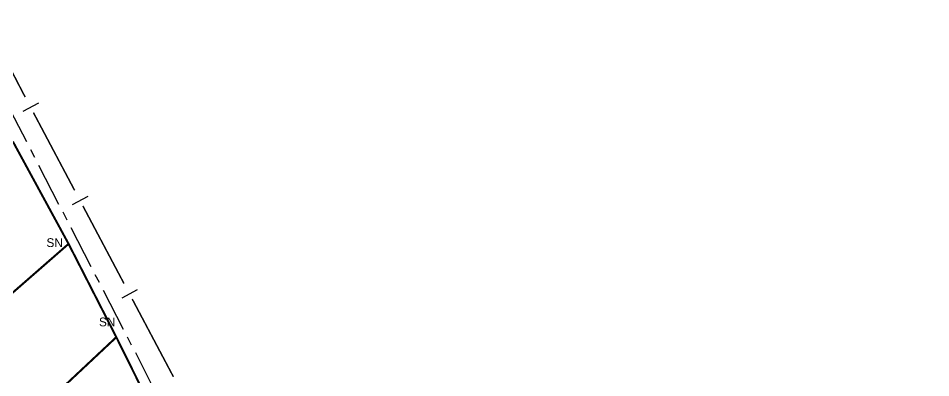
# Model space of a CAD drawing. Extents: x 205807 to 207855, y 4874692 to 4876446.
# Drawn here: x 207148.2 to 207303.9, y 4876194 to 4876255.3 of the extents above; entities that cross this region are included whole.
import ezdxf
from ezdxf.enums import TextEntityAlignment as Align

# ---------------------------------------------------------------- set-up
doc = ezdxf.new("R2010")
doc.units = 0
doc.header["$LTSCALE"] = 1.5
doc.header["$MEASUREMENT"] = 0
doc.linetypes.add('TRACO_13', pattern=[8, 5, -1, 1, -1])
for name, color, linetype in [('CD_MALHA_LOTES', 7, 'CONTINUOUS'), ('LM-LIM-SETORES-BAIRROS', 250, 'CONTINUOUS'), ('RU-QUADRA', 210, 'CONTINUOUS'), ('SV-RUA-NAO-PAV', 7, 'CONTINUOUS'), ('Th_NmrPort', 1, 'CONTINUOUS')]:
    doc.layers.add(name, color=color, linetype=linetype)

msp = doc.modelspace()

# ---------------------------------------------------------------- linework, layer by layer
at = {"layer": 'CD_MALHA_LOTES', "linetype": 'Continuous', "const_width": 0.35, "flags": 128}
for points in [[(207147.338983, 4876234.273027), (207156.82779, 4876216.831403)], [(207141.985449, 4876203.86359), (207156.82779, 4876216.831403)], [(207156.82779, 4876216.831403), (207164.973535, 4876200.918185)], [(207150.457781, 4876187.307006), (207164.973535, 4876200.918185)], [(207164.973535, 4876200.918185), (207172.508523, 4876185.710028)]]:
    msp.add_lwpolyline(points, dxfattribs=at)
at = {"layer": 'LM-LIM-SETORES-BAIRROS', "const_width": 0.25}
for points in [[(207149.090285, 4876242.508221), (207142.522462, 4876255.188671)], [(207149.427212, 4876241.872383), (207149.090285, 4876242.508221)], [(207157.855177, 4876225.967372), (207150.831872, 4876239.221548)], [(207166.283143, 4876210.06236), (207159.259838, 4876223.316536)], [(207174.711109, 4876194.157349), (207167.687804, 4876207.411525)]]:
    msp.add_lwpolyline(points, dxfattribs=at)
at = {"layer": 'LM-LIM-SETORES-BAIRROS'}
for points in [[(207151.68907, 4876240.80749), (207149.038235, 4876239.402829)], [(207160.117036, 4876224.902479), (207157.4662, 4876223.497818)], [(207168.545001, 4876208.997467), (207165.894166, 4876207.592806)]]:
    msp.add_lwpolyline(points, dxfattribs=at)
at = {"layer": 'RU-QUADRA', "linetype": 'Continuous', "const_width": 0.18, "flags": 128}
msp.add_lwpolyline([(207172.508523, 4876185.710028), (207164.973535, 4876200.918185), (207156.82779, 4876216.831403), (207147.338983, 4876234.273027)], dxfattribs=at)
at = {"layer": 'SV-RUA-NAO-PAV', "linetype": 'TRACO_13'}
msp.add_polyline3d([(207146.180343, 4876240.940319, 7.806071), (207168.464636, 4876197.82761, 7.806071), (207186.88054, 4876161.307005, 7.887288), (207226.402474, 4876085.210909, 8.059404), (207291.85845, 4875959.680358, 7.321761), (207332.481484, 4875882.629504, 6.657882), (207341.529226, 4875865.134072, 6.657882), (207343.550955, 4875859.068885, 6.584117), (207343.550955, 4875854.474045, 6.510353), (207342.970072, 4875852.217784, 6.485765)], dxfattribs=at)

# ---------------------------------------------------------------- texts
at = {"layer": 'Th_NmrPort', "color": 1}
for p in [(207153.059525, 4876217.040135), (207162.018673, 4876203.509993)]:
    msp.add_text('SN', height=1.5, dxfattribs=at).set_placement(p, align=Align.MIDDLE_LEFT)

doc.saveas('drawing.dxf')
